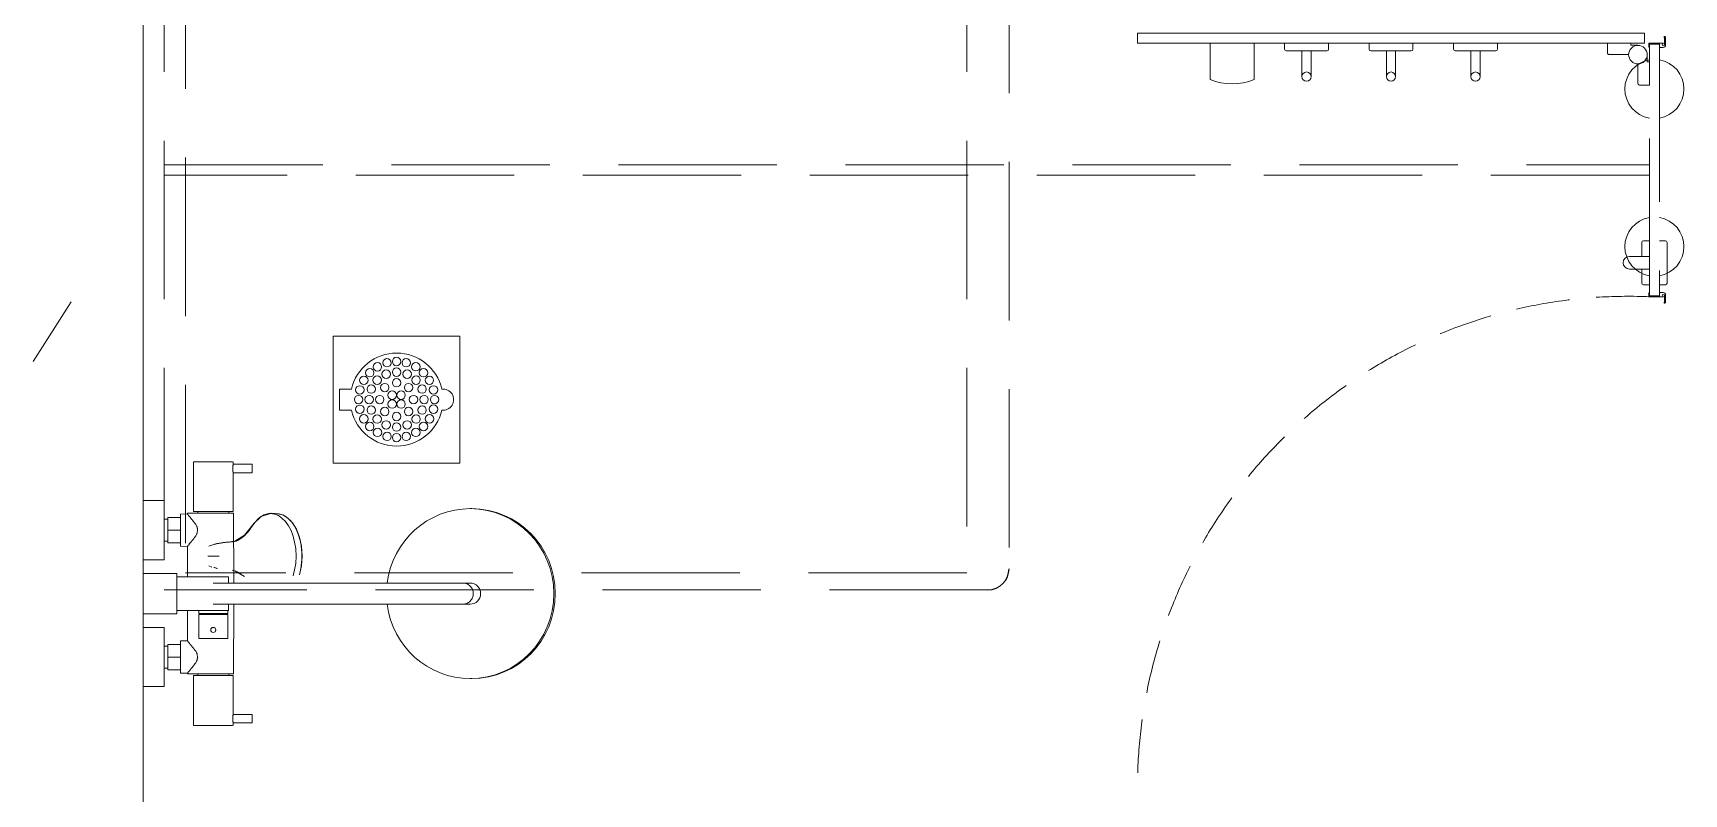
# Model space of a CAD drawing. Header units: millimetres. Extents: x -1834842 to 700335, y -490313101 to 518363.
# Drawn here: x -1241702 to -1239748, y 322028 to 322928 of the extents above; entities that cross this region are included whole.
import ezdxf

# ---------------------------------------------------------------- set-up
doc = ezdxf.new("R2010")
doc.units = ezdxf.units.MM
doc.header["$LTSCALE"] = 0.5
doc.linetypes.add('DASHED', pattern=[19.05, 12.7, -6.35])
doc.linetypes.add('IDA - Hidden 065', pattern=[537.5, 375, -162.5])
doc.layers.get('0').update_dxf_attribs({"color": 8})
doc.layers.add('0-1', color=8, linetype='Continuous', lineweight=5)
doc.layers.add('A_--------_E-', color=7, linetype='Continuous', lineweight=9)
doc.layers.add('0-LOWER ROOF', color=7, linetype='Continuous')
for name, color, linetype, lineweight, true_color in [('A-_DETA----_E-2', 6, 'IDA - Hidden 065', 9, 0xff00ff), ('A-_DETA----_E-3', 6, 'Continuous', 25, 0xff00ff), ('A-_FLOR----_E', 6, 'Continuous', 9, 0xff00ff), ('A-_WALL----_H-2', 9, 'Continuous', 9, 0x808080), ('A-_WALLPRTN_E-1', 6, 'Continuous', 18, 0xff00ff), ('M-_SANIFIXR_E', 6, 'Continuous', 9, 0xff00ff)]:
    doc.layers.add(name, color=color, linetype=linetype, lineweight=lineweight, true_color=true_color)

# ---------------------------------------------------------------- blocks, each defined once
blk = doc.blocks.new('1599_DB_A_BLK3_1STGD_R21_rvt-2-BLK 2 LOWER ROOF PLAN')
at = {"color": 8}
for p, q in [((-166548.3, -28248.9), (-166548.3, -28205.9)), ((-166534.7, -28205.9), (-166482.7, -28205.9)), ((-166496.3, -28205.9), (-166496.3, -28248.9)), ((-166460.2, -28205.9), (-166460.2, -28212.9)), ((-166458.2, -28214.9), (-166410.2, -28214.9)), ((-166439.7, -28245.4), (-166439.7, -28214.9)), ((-166428.7, -28245.4), (-166428.7, -28214.9)), ((-166408.2, -28212.9), (-166408.2, -28205.9)), ((-166360.2, -28205.9), (-166360.2, -28212.9)), ((-166308.2, -28205.9), (-166360.2, -28205.9)), ((-166358.2, -28214.9), (-166310.2, -28214.9)), ((-166339.7, -28245.4), (-166339.7, -28214.9)), ((-166328.7, -28245.4), (-166328.7, -28214.9)), ((-166308.2, -28212.9), (-166308.2, -28205.9)), ((-166260.2, -28205.9), (-166260.2, -28212.9)), ((-166258.2, -28214.9), (-166210.2, -28214.9)), ((-166239.7, -28245.4), (-166239.7, -28214.9)), ((-166228.7, -28245.4), (-166228.7, -28214.9)), ((-166208.2, -28212.9), (-166208.2, -28205.9)), ((-166037.4, -28441.5), (-166037.4, -28458)), ((-166028.4, -28439.5), (-166035.4, -28439.5)), ((-166016.4, -28439.5), (-166009.4, -28439.5)), ((-166007.4, -28441.5), (-166007.4, -28489.5)), ((-166028.4, -28458), (-166051.9, -28458)), ((-166028.4, -28473), (-166051.9, -28473)), ((-166037.4, -28473), (-166037.4, -28489.5)), ((-166028.4, -28491.5), (-166035.4, -28491.5)), ((-166016.4, -28491.5), (-166009.4, -28491.5))]:
    blk.add_line(p, q, dxfattribs=at)
blk.add_lwpolyline([(-166034.2, -28193.9), (-166634.2, -28193.9), (-166634.2, -28205.9), (-166034.2, -28205.9)], close=True, dxfattribs=at)
for points in [[(-166009.1, -28199.9, 0.291473), (-166010.2, -28198.1, 1), (-166010.7, -28199.1, -0.291473), (-166010.3, -28199.9), (-166010.3, -28207.6, -0.350085), (-166012.1, -28208.9, -1), (-166012.1, -28206.4), (-166012.1, -28205.9), (-166028.6, -28205.9, 0.414214), (-166029.1, -28206.4), (-166029.1, -28209.9, 0.327538), (-166028.4, -28210.9), (-166028.4, -28207.1), (-166016.4, -28207.1), (-166016.4, -28209.9, 0.414214), (-166015.4, -28210.9), (-166012.1, -28210.9, 0.414214), (-166009.1, -28207.9)], [(-166009.1, -28511.7, -0.291473), (-166010.2, -28513.5, -1), (-166010.7, -28512.5, 0.291473), (-166010.3, -28511.7), (-166010.3, -28504, 0.350085), (-166012.1, -28502.7, 1), (-166012.1, -28505.2), (-166012.1, -28505.7), (-166028.6, -28505.7, -0.414214), (-166029.1, -28505.2), (-166029.1, -28501.7, -0.327538), (-166028.4, -28500.7), (-166028.4, -28504.5), (-166016.4, -28504.5), (-166016.4, -28501.7, -0.414214), (-166015.4, -28500.7), (-166012.1, -28500.7, -0.414214), (-166009.1, -28503.7)]]:
    blk.add_lwpolyline(points, format="xyb", close=True, dxfattribs=at)
for points in [[(-166052.9, -28219.4), (-166075.9, -28219.4, -0.414214), (-166077.9, -28217.4), (-166077.9, -28205.9), (-166050.4, -28205.9), (-166050.4, -28208.3), (-166041.9, -28208.3)], [(-166041.9, -28230.4), (-166041.9, -28253.4, 0.414214), (-166039.9, -28255.4), (-166028.4, -28255.4), (-166028.4, -28227.9), (-166030.8, -28227.9), (-166030.8, -28219.4)]]:
    blk.add_lwpolyline(points, format="xyb", dxfattribs=at)
for centre, radius in [((-166041.9, -28219.4), 11), ((-166434.2, -28245.4), 5.5), ((-166334.2, -28245.4), 5.5), ((-166234.2, -28245.4), 5.5)]:
    blk.add_circle(centre, radius, dxfattribs=at)
for centre, radius, start, end in [((-166458.2, -28212.9), 2, 180, 270), ((-166410.2, -28212.9), 2, 270, 0), ((-166358.2, -28212.9), 2, 180, 270), ((-166310.2, -28212.9), 2, 270, 0), ((-166258.2, -28212.9), 2, 180, 270), ((-166210.2, -28212.9), 2, 270, 0), ((-166022.4, -28260), 35, 99.8709, 260.1291), ((-166022.4, -28260), 35, 279.8709, 80.1291), ((-166522.3, -28183.8), 70.1, 248.2289, 291.7711), ((-166022.4, -28446.5), 35, 99.8709, 260.1291), ((-166022.4, -28446.5), 35, 279.8709, 80.1291), ((-166035.4, -28441.5), 2, 90, 180), ((-166009.4, -28441.5), 2, 0, 90), ((-166051.9, -28465.5), 7.5, 90, 270), ((-166035.4, -28489.5), 2, 180, 270), ((-166009.4, -28489.5), 2, 270, 0)]:
    blk.add_arc(centre, radius, start, end, dxfattribs=at)
at = {"color": 8, "linetype": 'DASHED', "ltscale": 10}
blk.add_arc((-166053.5, -29086), 580.8, 87.4769, 180.7806, dxfattribs=at)
at = {"layer": 'A-_DETA----_E-2', "color": 8}
for p, q in [((-167786.4, -28052.4), (-167786.4, -28852.4)), ((-166836.4, -28052.4), (-166836.4, -28852.4)), ((-167761.4, -28072.4), (-167761.4, -28832.4)), ((-166786.4, -28077.4), (-166786.4, -28827.4)), ((-166028.4, -28505.9), (-166028.4, -28205.9)), ((-166028.4, -28205.9), (-166016.4, -28205.9)), ((-166016.4, -28205.9), (-166016.4, -28505.9)), ((-167786.4, -28361.9), (-167786.4, -28349.9)), ((-167786.4, -28349.9), (-166028.4, -28349.9)), ((-166028.4, -28349.9), (-166028.4, -28361.9)), ((-166028.4, -28361.9), (-167786.4, -28361.9)), ((-166016.4, -28505.9), (-166028.4, -28505.9)), ((-166836.4, -28832.4), (-167761.4, -28832.4)), ((-166811.4, -28852.4), (-167786.4, -28852.4))]:
    blk.add_line(p, q, dxfattribs=at)
at = {"layer": 'A-_DETA----_E-3', "color": 8}
blk.add_arc((-166811.4, -28827.4), 25, 270, 0, dxfattribs=at)
at = {"layer": 'A-_FLOR----_E', "color": 8}
blk.add_line((-167811.4, -27152.4), (-167811.4, -32402.4), dxfattribs=at)
at = {"layer": 'A-_WALL----_H-2', "color": 8}
blk.add_line((-167896.8, -28511.6), (-167941.8, -28582.3), dxfattribs=at)
at = {"layer": 'A-_WALLPRTN_E-1', "color": 8}
blk.add_line((-167811.4, -26652.4), (-167811.4, -30162.4), dxfattribs=at)
at = {"layer": 'A_--------_E-', "color": 8}
for p, q in [((-167782.4, -28768.9), (-167786.4, -28768.9)), ((-167746.9, -28759.9), (-167746.9, -28761.9)), ((-167709.9, -28761.9), (-167709.9, -28759.9)), ((-167424.3, -28756.4), (-167422.5, -28756.4)), ((-167767.4, -28781.9), (-167782.4, -28781.9)), ((-167786.4, -28794.9), (-167782.4, -28794.9)), ((-167733.9, -28823.9), (-167730, -28825.4)), ((-167702.8, -28829.8), (-167691.5, -28836.8)), ((-167743.4, -28881.4), (-167743.4, -28880.4)), ((-167713.4, -28880.4), (-167713.4, -28881.4)), ((-167786.4, -28918.9), (-167782.4, -28918.9)), ((-167782.4, -28944.9), (-167786.4, -28944.9)), ((-167767.4, -28931.9), (-167782.4, -28931.9)), ((-167746.9, -28953.9), (-167746.9, -28951.9)), ((-167709.9, -28951.9), (-167709.9, -28953.9)), ((-167422.5, -28957.4), (-167424.3, -28957.4))]:
    blk.add_line(p, q, dxfattribs=at)
at = {"layer": 'A_--------_E-', "color": 8, "flags": 128}
for points in [[(-167705.7, -28700.9), (-167728.4, -28700.9), (-167751.9, -28700.9), (-167751.9, -28759.9), (-167728.4, -28759.9), (-167704.9, -28759.9), (-167704.9, -28713.9), (-167682.4, -28713.9), (-167682.4, -28713.7)], [(-167682.4, -28704), (-167682.4, -28703.9), (-167682.4, -28704), (-167682.4, -28703.9), (-167704.9, -28703.9), (-167704.9, -28700.9)], [(-167682.4, -28703.9), (-167682.4, -28713.9), (-167682.4, -28713.7), (-167682.4, -28713.9)], [(-167767.4, -28796.9), (-167782.4, -28796.9), (-167782.4, -28781.9), (-167782.4, -28766.9), (-167767.4, -28766.9)], [(-167758.9, -28761.9), (-167758.9, -28762.7), (-167767.4, -28762.9), (-167767.4, -28800.9), (-167758.9, -28801.1), (-167758.9, -28837)], [(-167653.6, -28762.4), (-167655, -28762.3), (-167656.3, -28762.1), (-167657.6, -28762.1), (-167658.9, -28762), (-167660.2, -28761.9), (-167664.4, -28762.4), (-167668.6, -28763.8), (-167674.4, -28767.6), (-167680.5, -28773.9), (-167686.3, -28781.6), (-167687.7, -28783.4), (-167689.6, -28785.6), (-167691, -28787.2), (-167694.7, -28790.6), (-167695.6, -28791.2), (-167697, -28792.2), (-167700.8, -28794.2), (-167704.6, -28795.3), (-167714.2, -28796.3), (-167725.5, -28798.1), (-167733.9, -28800.8)], [(-167704.1, -28844.4), (-167704.4, -28761.9), (-167728.4, -28761.9)], [(-167630.9, -28803.7), (-167632.1, -28796.1), (-167633.9, -28789), (-167636.4, -28782.4), (-167639.5, -28776.6), (-167643.1, -28771.6), (-167647.1, -28767.6), (-167651.4, -28764.6), (-167656, -28762.8), (-167660.7, -28762.2), (-167671.7, -28765.6), (-167680.5, -28773.9), (-167681.6, -28775.4), (-167691.5, -28787.9), (-167702.8, -28795), (-167711, -28796), (-167716.8, -28796.6), (-167721, -28797.2), (-167724.2, -28797.8), (-167726.4, -28798.3), (-167727.8, -28798.8)], [(-167626.5, -28834.6), (-167624.1, -28823.9), (-167623.3, -28812.4), (-167624.1, -28800.9), (-167626.5, -28790.1), (-167630.1, -28780.8), (-167634.8, -28773.2), (-167640, -28767.7), (-167645.5, -28764.2), (-167651.8, -28762.5), (-167652, -28762.4), (-167659.5, -28761.9)], [(-167633.5, -28775.1), (-167635.6, -28772.3), (-167639.5, -28768.3)], [(-167626.2, -28791.2), (-167629, -28783.2), (-167631.2, -28778.9)], [(-167625.5, -28830.8), (-167624.8, -28827.7), (-167623.3, -28812.4), (-167624.8, -28797), (-167625.5, -28794)], [(-167721.5, -28812.4), (-167721.6, -28812.4), (-167730.2, -28812.4), (-167734.9, -28812.4)], [(-167727.8, -28825.9), (-167726.4, -28826.4), (-167724.2, -28827)], [(-167633.9, -28835.7), (-167632.1, -28828.6), (-167630.9, -28821.1)], [(-167771.4, -28836.9), (-167710.4, -28836.9), (-167710.4, -28844.3)], [(-167728.4, -28844.4), (-167728.3, -28844.4), (-167728.2, -28844.4), (-167728, -28844.4), (-167727.7, -28844.4), (-167727.4, -28844.4), (-167726.9, -28844.4), (-167726.4, -28844.4), (-167725.8, -28844.4), (-167725.2, -28844.4), (-167724.4, -28844.4), (-167723.6, -28844.4), (-167722.7, -28844.4), (-167721.8, -28844.4), (-167720.7, -28844.4), (-167719.6, -28844.4), (-167718.5, -28844.4), (-167717.3, -28844.4), (-167716, -28844.4), (-167714.6, -28844.4), (-167713.2, -28844.4), (-167711.7, -28844.4), (-167710.2, -28844.4), (-167708.7, -28844.4), (-167707, -28844.4), (-167705.4, -28844.4), (-167703.7, -28844.4), (-167701.9, -28844.4), (-167700.2, -28844.4), (-167698.3, -28844.4), (-167696.5, -28844.4), (-167694.6, -28844.4), (-167692.7, -28844.4), (-167690.8, -28844.4), (-167688.8, -28844.4), (-167686.9, -28844.4), (-167684.9, -28844.4), (-167682.9, -28844.4), (-167680.9, -28844.4), (-167678.9, -28844.4), (-167678.4, -28844.4), (-167482.4, -28844.4), (-167480.3, -28844.4), (-167478.3, -28844.4), (-167476.3, -28844.4), (-167474.3, -28844.4), (-167472.2, -28844.4), (-167470.3, -28844.4), (-167468.3, -28844.4), (-167466.3, -28844.4), (-167464.4, -28844.4), (-167462.5, -28844.4), (-167460.7, -28844.4), (-167458.8, -28844.4), (-167457.1, -28844.4), (-167455.3, -28844.4), (-167453.6, -28844.4), (-167451.9, -28844.4), (-167450.3, -28844.4), (-167448.8, -28844.4), (-167447.3, -28844.4), (-167445.8, -28844.4), (-167444.4, -28844.4), (-167443.1, -28844.4), (-167441.8, -28844.4), (-167440.6, -28844.4), (-167439.5, -28844.4), (-167438.4, -28844.4), (-167437.4, -28844.4), (-167436.5, -28844.4), (-167435.7, -28844.4), (-167434.9, -28844.4), (-167434.2, -28844.4), (-167433.6, -28844.4), (-167433, -28844.4), (-167432.9, -28844.4), (-167424.3, -28844.4)], [(-167695.6, -28833.6), (-167698.8, -28831.5), (-167701.6, -28830.2), (-167706, -28829.2)], [(-167710.4, -28869.5), (-167710.4, -28876.9), (-167771.4, -28876.9)], [(-167758.9, -28951.9), (-167758.9, -28951.1), (-167767.4, -28950.9), (-167767.4, -28912.9), (-167758.9, -28912.7), (-167758.9, -28876.7)], [(-167711.4, -28876.9), (-167711.4, -28880.4), (-167728.4, -28880.4), (-167745.4, -28880.4), (-167745.4, -28876.9)], [(-167727.9, -28869.4), (-167728.2, -28869.4), (-167728.3, -28869.4), (-167728.4, -28869.4)], [(-167728.4, -28869.4), (-167728.3, -28869.4), (-167728.2, -28869.4), (-167727.9, -28869.4), (-167727.6, -28869.4), (-167727.3, -28869.4), (-167726.8, -28869.4), (-167726.3, -28869.4), (-167725.7, -28869.4), (-167725, -28869.4), (-167724.2, -28869.4), (-167723.4, -28869.4), (-167722.5, -28869.4), (-167721.5, -28869.4), (-167720.4, -28869.4), (-167719.3, -28869.4), (-167718.2, -28869.4), (-167716.9, -28869.4), (-167715.6, -28869.4), (-167714.2, -28869.4), (-167712.8, -28869.4), (-167711.3, -28869.4), (-167709.8, -28869.4), (-167708.2, -28869.4), (-167706.6, -28869.4), (-167704.9, -28869.4), (-167703.2, -28869.4), (-167701.5, -28869.4), (-167699.7, -28869.4), (-167697.8, -28869.4), (-167696, -28869.4), (-167694.1, -28869.4), (-167692.2, -28869.4), (-167690.3, -28869.4), (-167688.3, -28869.4), (-167686.3, -28869.4), (-167684.4, -28869.4), (-167682.4, -28869.4), (-167680.4, -28869.4), (-167678.4, -28869.4), (-167482.4, -28869.4), (-167482, -28869.4), (-167480, -28869.4), (-167478, -28869.4), (-167476, -28869.4), (-167473.9, -28869.4), (-167471.9, -28869.4), (-167469.9, -28869.4), (-167468, -28869.4), (-167466, -28869.4), (-167464.1, -28869.4), (-167462.2, -28869.4), (-167460.4, -28869.4), (-167458.6, -28869.4), (-167456.8, -28869.4), (-167455, -28869.4), (-167453.3, -28869.4), (-167451.7, -28869.4), (-167450.1, -28869.4), (-167448.5, -28869.4), (-167447, -28869.4), (-167445.6, -28869.4), (-167444.2, -28869.4), (-167442.9, -28869.4), (-167441.6, -28869.4), (-167440.4, -28869.4), (-167439.3, -28869.4), (-167438.3, -28869.4), (-167437.3, -28869.4), (-167436.4, -28869.4), (-167435.5, -28869.4), (-167434.8, -28869.4), (-167434.1, -28869.4), (-167433.5, -28869.4), (-167432.9, -28869.4), (-167424.3, -28869.4)], [(-167704.1, -28869.4), (-167704.4, -28951.9), (-167728.4, -28951.9)], [(-167767.4, -28916.9), (-167782.4, -28916.9), (-167782.4, -28931.9), (-167782.4, -28946.9), (-167767.4, -28946.9)], [(-167705.7, -29012.9), (-167728.4, -29012.9), (-167751.9, -29012.9), (-167751.9, -28953.9), (-167728.4, -28953.9), (-167704.9, -28953.9), (-167704.9, -28999.9), (-167682.4, -28999.9), (-167682.4, -29000)], [(-167682.4, -29009.9), (-167682.4, -28999.9), (-167682.4, -29000), (-167682.4, -28999.9)], [(-167682.4, -29009.7), (-167682.4, -29009.9), (-167682.4, -29009.7), (-167682.4, -29009.9), (-167704.9, -29009.9), (-167704.9, -29012.9)]]:
    blk.add_lwpolyline(points, dxfattribs=at)
for points in [[(-167786.4, -28816.9), (-167786.4, -28746.9), (-167811.4, -28746.9), (-167811.4, -28816.9)], [(-167771.4, -28832.9), (-167771.4, -28880.9), (-167811.4, -28880.9), (-167811.4, -28832.9)], [(-167728.4, -28909.9), (-167745.4, -28909.9), (-167745.4, -28881.4), (-167728.4, -28881.4), (-167711.4, -28881.4), (-167711.4, -28909.9)], [(-167786.4, -28896.9), (-167786.4, -28966.9), (-167811.4, -28966.9), (-167811.4, -28896.9)]]:
    blk.add_lwpolyline(points, close=True, dxfattribs=at)
at = {"layer": 'A_--------_E-', "color": 8}
for start, end in [(90, 270), (270, 90)]:
    blk.add_arc((-167728.4, -28899.9), 3, start, end, dxfattribs=at)
for centre, major_axis, ratio, start_param, end_param in [((-167653.6, -28812.4), (0, 50), 0.603332, 4.712389, 6.283185), ((-167424.3, -28856.9), (0, 100.5), 0.984808, 0, 1.444986), ((-167424.3, -28856.9), (0, 100.5), 0.984808, 3.141593, 6.283185), ((-167422.5, -28856.9), (0, 100.5), 0.984808, 3.141593, 6.283185), ((-167653.6, -28812.4), (0, 50), 0.603332, 4.31969, 4.712389), ((-167424.3, -28856.9), (0, 12.5), 0.984808, 0, 0.150987), ((-167424.3, -28856.9), (0, 12.5), 0.984808, 3.141593, 6.283185), ((-167424.3, -28856.9), (0, 100.5), 0.984808, 1.696607, 3.141593), ((-167424.3, -28856.9), (0, 12.5), 0.984808, 2.990605, 3.141593)]:
    blk.add_ellipse(centre, major_axis=major_axis, ratio=ratio, start_param=start_param, end_param=end_param, dxfattribs=at)
for points, knots in [([(-167704.9, -28713.9), (-167704.9, -28713.9), (-167704.9, -28713.8), (-167704.9, -28713.6), (-167705, -28713.2), (-167705.1, -28712.7), (-167705.2, -28712.1), (-167705.3, -28711.4), (-167705.3, -28710.6), (-167705.4, -28709.7), (-167705.4, -28708.8), (-167705.4, -28708.1), (-167705.4, -28707.4), (-167705.3, -28706.5), (-167705.2, -28705.6), (-167705.1, -28704.9), (-167704.9, -28704.1), (-167704.9, -28703.9), (-167704.9, -28703.9)], [0, 0, 0, 0, 0.055556, 0.111111, 0.166667, 0.222222, 0.277778, 0.333333, 0.388889, 0.444444, 0.513889, 0.548611, 0.583333, 0.652778, 0.722222, 0.791667, 0.861111, 1, 1, 1, 1]), ([(-167753.6, -28761.9), (-167754.7, -28761.9), (-167756.8, -28761.9), (-167758.9, -28761.9), (-167758.9, -28761.9)], [0.0618589, 0.0618589, 0.0618589, 0.0618589, 0.07922757, 0.09897424, 0.09897424, 0.09897424, 0.09897424]), ([(-167758.9, -28761.9), (-167758.9, -28761.9), (-167756.5, -28761.9), (-167752.7, -28761.9), (-167745.8, -28761.9), (-167734.5, -28761.9), (-167728.4, -28761.9)], [0, 0, 0, 0, 0.01974667, 0.04180364, 0.07040511, 0.09897424, 0.09897424, 0.09897424, 0.09897424]), ([(-167758.9, -28762.7), (-167758.9, -28762.7), (-167758.8, -28762.9), (-167758.5, -28763.4), (-167758.3, -28763.8), (-167758.1, -28764.1), (-167757.8, -28764.4), (-167757.4, -28764.9), (-167756.8, -28765.6), (-167756.1, -28766.4), (-167755.6, -28766.9), (-167755.4, -28767.3), (-167755.1, -28767.6), (-167754.9, -28767.8), (-167754.6, -28768.2), (-167754.1, -28768.8), (-167753.4, -28769.6), (-167752.7, -28770.4), (-167752.2, -28771), (-167751.8, -28771.5), (-167751.5, -28771.9), (-167751.4, -28772.1), (-167751.2, -28772.3), (-167751.1, -28772.5), (-167751, -28772.7), (-167750.7, -28773.1), (-167750.2, -28773.7), (-167749.7, -28774.4), (-167749, -28775.4), (-167748.4, -28776.4), (-167748, -28777.3), (-167747.8, -28777.8), (-167747.6, -28778.3), (-167747.5, -28778.7), (-167747.4, -28779.3), (-167747.2, -28780.3), (-167747.2, -28781.9), (-167747.3, -28783.5), (-167747.4, -28784.5), (-167747.5, -28785.1), (-167747.6, -28785.5), (-167747.8, -28785.9), (-167748, -28786.5), (-167748.4, -28787.4), (-167749, -28788.4), (-167749.7, -28789.4), (-167750.3, -28790.1), (-167750.7, -28790.7), (-167751, -28791.1), (-167751.2, -28791.3), (-167751.3, -28791.5), (-167751.4, -28791.6), (-167751.5, -28791.9), (-167751.8, -28792.3), (-167752.2, -28792.8), (-167752.8, -28793.4), (-167753.4, -28794.2), (-167754.1, -28795), (-167754.7, -28795.6), (-167755, -28796), (-167755.2, -28796.2), (-167755.4, -28796.5), (-167755.7, -28796.8), (-167756.2, -28797.4), (-167756.8, -28798.2), (-167757.4, -28798.9), (-167757.8, -28799.4), (-167758.1, -28799.7), (-167758.3, -28800), (-167758.5, -28800.4), (-167758.9, -28800.9), (-167758.9, -28801.1), (-167758.9, -28801.1)], [-1, -1, -1, -1, -0.944444, -0.916667, -0.902778, -0.888889, -0.875, -0.861111, -0.833333, -0.805556, -0.791667, -0.784722, -0.777778, -0.770833, -0.763889, -0.75, -0.722222, -0.708333, -0.694444, -0.680556, -0.673611, -0.670139, -0.666667, -0.663194, -0.659722, -0.652778, -0.638889, -0.625, -0.611111, -0.583333, -0.569444, -0.5625, -0.555556, -0.548611, -0.541667, -0.527778, -0.5, -0.472222, -0.458333, -0.451389, -0.444444, -0.4375, -0.430556, -0.416667, -0.388889, -0.375, -0.361111, -0.347222, -0.340278, -0.336806, -0.333333, -0.329861, -0.326389, -0.319444, -0.305556, -0.291667, -0.277778, -0.25, -0.236111, -0.229167, -0.222222, -0.215278, -0.208333, -0.194444, -0.166667, -0.138889, -0.125, -0.111111, -0.097222, -0.083333, -0.055556, 0, 0, 0, 0]), ([(-167727.1, -28798.8), (-167726.8, -28798.7), (-167725.8, -28798.3), (-167723.6, -28797.7), (-167720.5, -28797.2), (-167717.1, -28796.7), (-167713.6, -28796.2), (-167711, -28796), (-167708.6, -28795.8), (-167706.6, -28795.6), (-167704.5, -28795.4), (-167702.5, -28795.1), (-167700.8, -28794.5), (-167699.5, -28793.9), (-167698.1, -28793.1), (-167696.2, -28792), (-167693.8, -28790.2), (-167690.8, -28787.8), (-167688.1, -28784.9), (-167685.6, -28781.8), (-167683.3, -28778.4), (-167681, -28775), (-167678.6, -28772), (-167675.4, -28768.5), (-167671.2, -28765.1), (-167665.8, -28762.5), (-167662.1, -28761.9), (-167660.2, -28761.9)], [0, 0, 0, 0, 0.1, 0.2, 0.3, 0.4, 0.45, 0.5, 0.525, 0.55, 0.575, 0.6, 0.6125, 0.625, 0.6375, 0.65, 0.675, 0.7, 0.725, 0.75, 0.775, 0.8, 0.825, 0.85, 0.9, 0.95, 1, 1, 1, 1]), ([(-167660.2, -28761.9), (-167660.3, -28761.9), (-167660.4, -28762), (-167660.6, -28762.2), (-167660.6, -28762.2), (-167660.7, -28762.2)], [-0.9879218, -0.9879218, -0.9879218, -0.9879218, -0.75, -0.5, 0, 0, 0, 0]), ([(-167653.2, -28762.8), (-167653.2, -28762.7), (-167653.3, -28762.6), (-167653.6, -28762.3), (-167653.7, -28762.4), (-167653.6, -28762.4)], [-1, -1, -1, -1, -0.875, -0.625, 0, 0, 0, 0]), ([(-167630.9, -28803.7), (-167630.7, -28805.4), (-167630.5, -28808.3), (-167630.4, -28811.2), (-167630.4, -28812.4)], [-1, -1, -1, -1, -0.4, 0, 0, 0, 0]), ([(-167630.4, -28812.4), (-167630.4, -28814.1), (-167630.5, -28817.1), (-167630.8, -28819.9), (-167630.9, -28821.1)], [-1, -1, -1, -1, -0.4, 0, 0, 0, 0]), ([(-167725.4, -28900.4), (-167725.4, -28900.2), (-167725.4, -28899.9), (-167725.4, -28899.5), (-167725.4, -28899.4), (-167725.4, -28899.4)], [0.4444444, 0.4444444, 0.4444444, 0.4444444, 0.5138889, 0.5486111, 0.5555556, 0.5555556, 0.5555556, 0.5555556]), ([(-167758.9, -28951.1), (-167758.9, -28951.1), (-167758.8, -28950.9), (-167758.5, -28950.4), (-167758.3, -28950), (-167758.1, -28949.7), (-167757.8, -28949.3), (-167757.4, -28948.8), (-167756.8, -28948.1), (-167756.1, -28947.4), (-167755.6, -28946.8), (-167755.4, -28946.5), (-167755.1, -28946.2), (-167754.9, -28945.9), (-167754.6, -28945.6), (-167754.1, -28944.9), (-167753.4, -28944.2), (-167752.7, -28943.4), (-167752.2, -28942.8), (-167751.8, -28942.2), (-167751.5, -28941.8), (-167751.4, -28941.6), (-167751.2, -28941.4), (-167751.1, -28941.3), (-167751, -28941.1), (-167750.7, -28940.7), (-167750.2, -28940.1), (-167749.7, -28939.4), (-167749, -28938.4), (-167748.4, -28937.4), (-167748, -28936.4), (-167747.8, -28935.9), (-167747.6, -28935.5), (-167747.5, -28935.1), (-167747.4, -28934.5), (-167747.2, -28933.4), (-167747.2, -28931.9), (-167747.3, -28930.3), (-167747.4, -28929.2), (-167747.5, -28928.7), (-167747.6, -28928.2), (-167747.8, -28927.8), (-167748, -28927.3), (-167748.4, -28926.3), (-167749, -28925.3), (-167749.7, -28924.4), (-167750.3, -28923.6), (-167750.7, -28923.1), (-167751, -28922.7), (-167751.2, -28922.4), (-167751.3, -28922.3), (-167751.4, -28922.1), (-167751.5, -28921.9), (-167751.8, -28921.5), (-167752.2, -28921), (-167752.8, -28920.3), (-167753.4, -28919.6), (-167754.1, -28918.8), (-167754.7, -28918.2), (-167755, -28917.8), (-167755.2, -28917.5), (-167755.4, -28917.3), (-167755.7, -28916.9), (-167756.2, -28916.3), (-167756.8, -28915.6), (-167757.4, -28914.9), (-167757.8, -28914.4), (-167758.1, -28914), (-167758.3, -28913.7), (-167758.5, -28913.4), (-167758.9, -28912.9), (-167758.9, -28912.7), (-167758.9, -28912.7)], [-1, -1, -1, -1, -0.944444, -0.916667, -0.902778, -0.888889, -0.875, -0.861111, -0.833333, -0.805556, -0.791667, -0.784722, -0.777778, -0.770833, -0.763889, -0.75, -0.722222, -0.708333, -0.694444, -0.680556, -0.673611, -0.670139, -0.666667, -0.663194, -0.659722, -0.652778, -0.638889, -0.625, -0.611111, -0.583333, -0.569444, -0.5625, -0.555556, -0.548611, -0.541667, -0.527778, -0.5, -0.472222, -0.458333, -0.451389, -0.444444, -0.4375, -0.430556, -0.416667, -0.388889, -0.375, -0.361111, -0.347222, -0.340278, -0.336806, -0.333333, -0.329861, -0.326389, -0.319444, -0.305556, -0.291667, -0.277778, -0.25, -0.236111, -0.229167, -0.222222, -0.215278, -0.208333, -0.194444, -0.166667, -0.138889, -0.125, -0.111111, -0.097222, -0.083333, -0.055556, 0, 0, 0, 0]), ([(-167753.6, -28951.9), (-167754.7, -28951.9), (-167756.8, -28951.9), (-167758.9, -28951.9), (-167758.9, -28951.9)], [0.0618589, 0.0618589, 0.0618589, 0.0618589, 0.07922757, 0.09897424, 0.09897424, 0.09897424, 0.09897424]), ([(-167758.9, -28951.9), (-167758.9, -28951.9), (-167756.5, -28951.9), (-167752.7, -28951.9), (-167745.8, -28951.9), (-167734.5, -28951.9), (-167728.4, -28951.9)], [0, 0, 0, 0, 0.01974667, 0.04180364, 0.07040511, 0.09897424, 0.09897424, 0.09897424, 0.09897424]), ([(-167704.9, -28999.9), (-167704.9, -28999.9), (-167704.9, -28999.9), (-167704.9, -29000.1), (-167705, -29000.5), (-167705.1, -29001), (-167705.2, -29001.6), (-167705.3, -29002.4), (-167705.3, -29003.2), (-167705.4, -29004.1), (-167705.4, -29004.9), (-167705.4, -29005.6), (-167705.4, -29006.3), (-167705.3, -29007.2), (-167705.2, -29008.1), (-167705.1, -29008.9), (-167704.9, -29009.6), (-167704.9, -29009.9), (-167704.9, -29009.9)], [0, 0, 0, 0, 0.055556, 0.111111, 0.166667, 0.222222, 0.277778, 0.333333, 0.388889, 0.444444, 0.513889, 0.548611, 0.583333, 0.652778, 0.722222, 0.791667, 0.861111, 1, 1, 1, 1])]:
    blk.add_open_spline(points, degree=3, knots=knots, dxfattribs=at)
for points in [[(-167758.7, -28761.9), (-167758.8, -28761.9), (-167758.9, -28761.9), (-167758.9, -28761.9)], [(-167758.9, -28761.9), (-167758.9, -28761.9), (-167758.8, -28761.9), (-167758.7, -28761.9)], [(-167723.5, -28827), (-167724.3, -28826.8), (-167725.8, -28826.4), (-167726.8, -28826.1), (-167727.1, -28825.9)], [(-167623.5, -28812.4), (-167623.5, -28812.4), (-167623.5, -28812.4), (-167623.4, -28812.4)], [(-167623.5, -28812.4), (-167623.5, -28812.4), (-167623.5, -28812.4), (-167623.4, -28812.4)], [(-167623.4, -28812.4), (-167623.4, -28812.4), (-167623.4, -28812.4), (-167623.4, -28812.4)], [(-167623.4, -28812.4), (-167623.4, -28812.4), (-167623.4, -28812.4), (-167623.4, -28812.4)], [(-167434.6, -28844.5), (-167434.1, -28844.4), (-167433.5, -28844.4), (-167432.9, -28844.4)], [(-167432.9, -28844.4), (-167431.3, -28844.4), (-167428.1, -28845), (-167424.1, -28847.8), (-167421.3, -28852), (-167420.4, -28856.9), (-167421.3, -28861.8), (-167424.1, -28865.9), (-167428.1, -28868.7), (-167431.3, -28869.4), (-167432.9, -28869.4)], [(-167432.9, -28869.4), (-167433.5, -28869.4), (-167434.1, -28869.3), (-167434.6, -28869.3)], [(-167728.4, -28896.9), (-167728.6, -28896.9), (-167728.9, -28896.9), (-167729.2, -28897), (-167729.4, -28897.1)], [(-167727.3, -28897.1), (-167727.7, -28896.9), (-167728, -28896.9), (-167728.4, -28896.9)], [(-167758.7, -28951.9), (-167758.8, -28951.9), (-167758.9, -28951.9), (-167758.9, -28951.9)], [(-167758.9, -28951.9), (-167758.9, -28951.9), (-167758.8, -28951.9), (-167758.7, -28951.9)]]:
    blk.add_open_spline(points, degree=3, dxfattribs=at)
at = {"layer": 'M-_SANIFIXR_E', "color": 8}
for p, q in [((-167436.4, -28552.4), (-167586.4, -28552.4)), ((-167586.4, -28552.4), (-167586.4, -28702.4)), ((-167436.4, -28702.4), (-167436.4, -28552.4)), ((-167564.9, -28614.9), (-167578.9, -28614.9)), ((-167578.9, -28614.9), (-167578.9, -28639.9)), ((-167578.9, -28639.9), (-167564.9, -28639.9)), ((-167586.4, -28702.4), (-167436.4, -28702.4))]:
    blk.add_line(p, q, dxfattribs=at)
for centre in [(-167543.2, -28595.6), (-167534.2, -28588.6), (-167523.8, -28597.3), (-167522.8, -28583.8), (-167511.4, -28582.4), (-167511.4, -28594.9), (-167500, -28583.8), (-167498.9, -28597.3), (-167488.6, -28588.5), (-167479.6, -28595.6), (-167554.9, -28616), (-167550.2, -28604.6), (-167541.4, -28614.9), (-167534.4, -28604.4), (-167525.5, -28613.2), (-167511.4, -28607.4), (-167497.2, -28613.2), (-167488.4, -28604.4), (-167481.3, -28614.9), (-167472.6, -28604.6), (-167467.8, -28616), (-167556.4, -28627.4), (-167543.9, -28627.4), (-167531.4, -28627.4), (-167516.7, -28622.1), (-167516.7, -28632.7), (-167506.1, -28622.1), (-167506.1, -28632.7), (-167491.4, -28627.4), (-167478.9, -28627.4), (-167466.4, -28627.4), (-167554.9, -28638.8), (-167550.2, -28650.2), (-167541.4, -28639.8), (-167534.4, -28650.4), (-167525.5, -28641.5), (-167511.4, -28647.4), (-167497.2, -28641.5), (-167488.4, -28650.4), (-167481.3, -28639.8), (-167472.5, -28650.1), (-167467.8, -28638.7), (-167543.2, -28659.2), (-167534.1, -28666.2), (-167523.8, -28657.4), (-167522.7, -28670.9), (-167511.4, -28659.9), (-167511.4, -28672.4), (-167500, -28670.9), (-167498.9, -28657.4), (-167488.6, -28666.2), (-167479.6, -28659.2)]:
    blk.add_circle(centre, 5, dxfattribs=at)
for centre, radius, start, end in [((-167511.4, -28627.4), 55, 13.05, 166.8634), ((-167456.4, -28627.4), 12.5, 263.475, 96.525), ((-167511.4, -28627.4), 55, 193.1366, 346.95)]:
    blk.add_arc(centre, radius, start, end, dxfattribs=at)
blk = doc.blocks.new('BLK2-LOWER ROOF')
at = {"layer": '0-1'}
blk.add_blockref('1599_DB_A_BLK3_1STGD_R21_rvt-2-BLK 2 LOWER ROOF PLAN', (89296.6, 0), dxfattribs=at)

msp = doc.modelspace()

# ---------------------------------------------------------------- block references
at = {"layer": '0-LOWER ROOF', "color": 6}
msp.add_blockref('BLK2-LOWER ROOF', (-1163057.1, 351121.7), dxfattribs=at)

doc.saveas('drawing.dxf')
